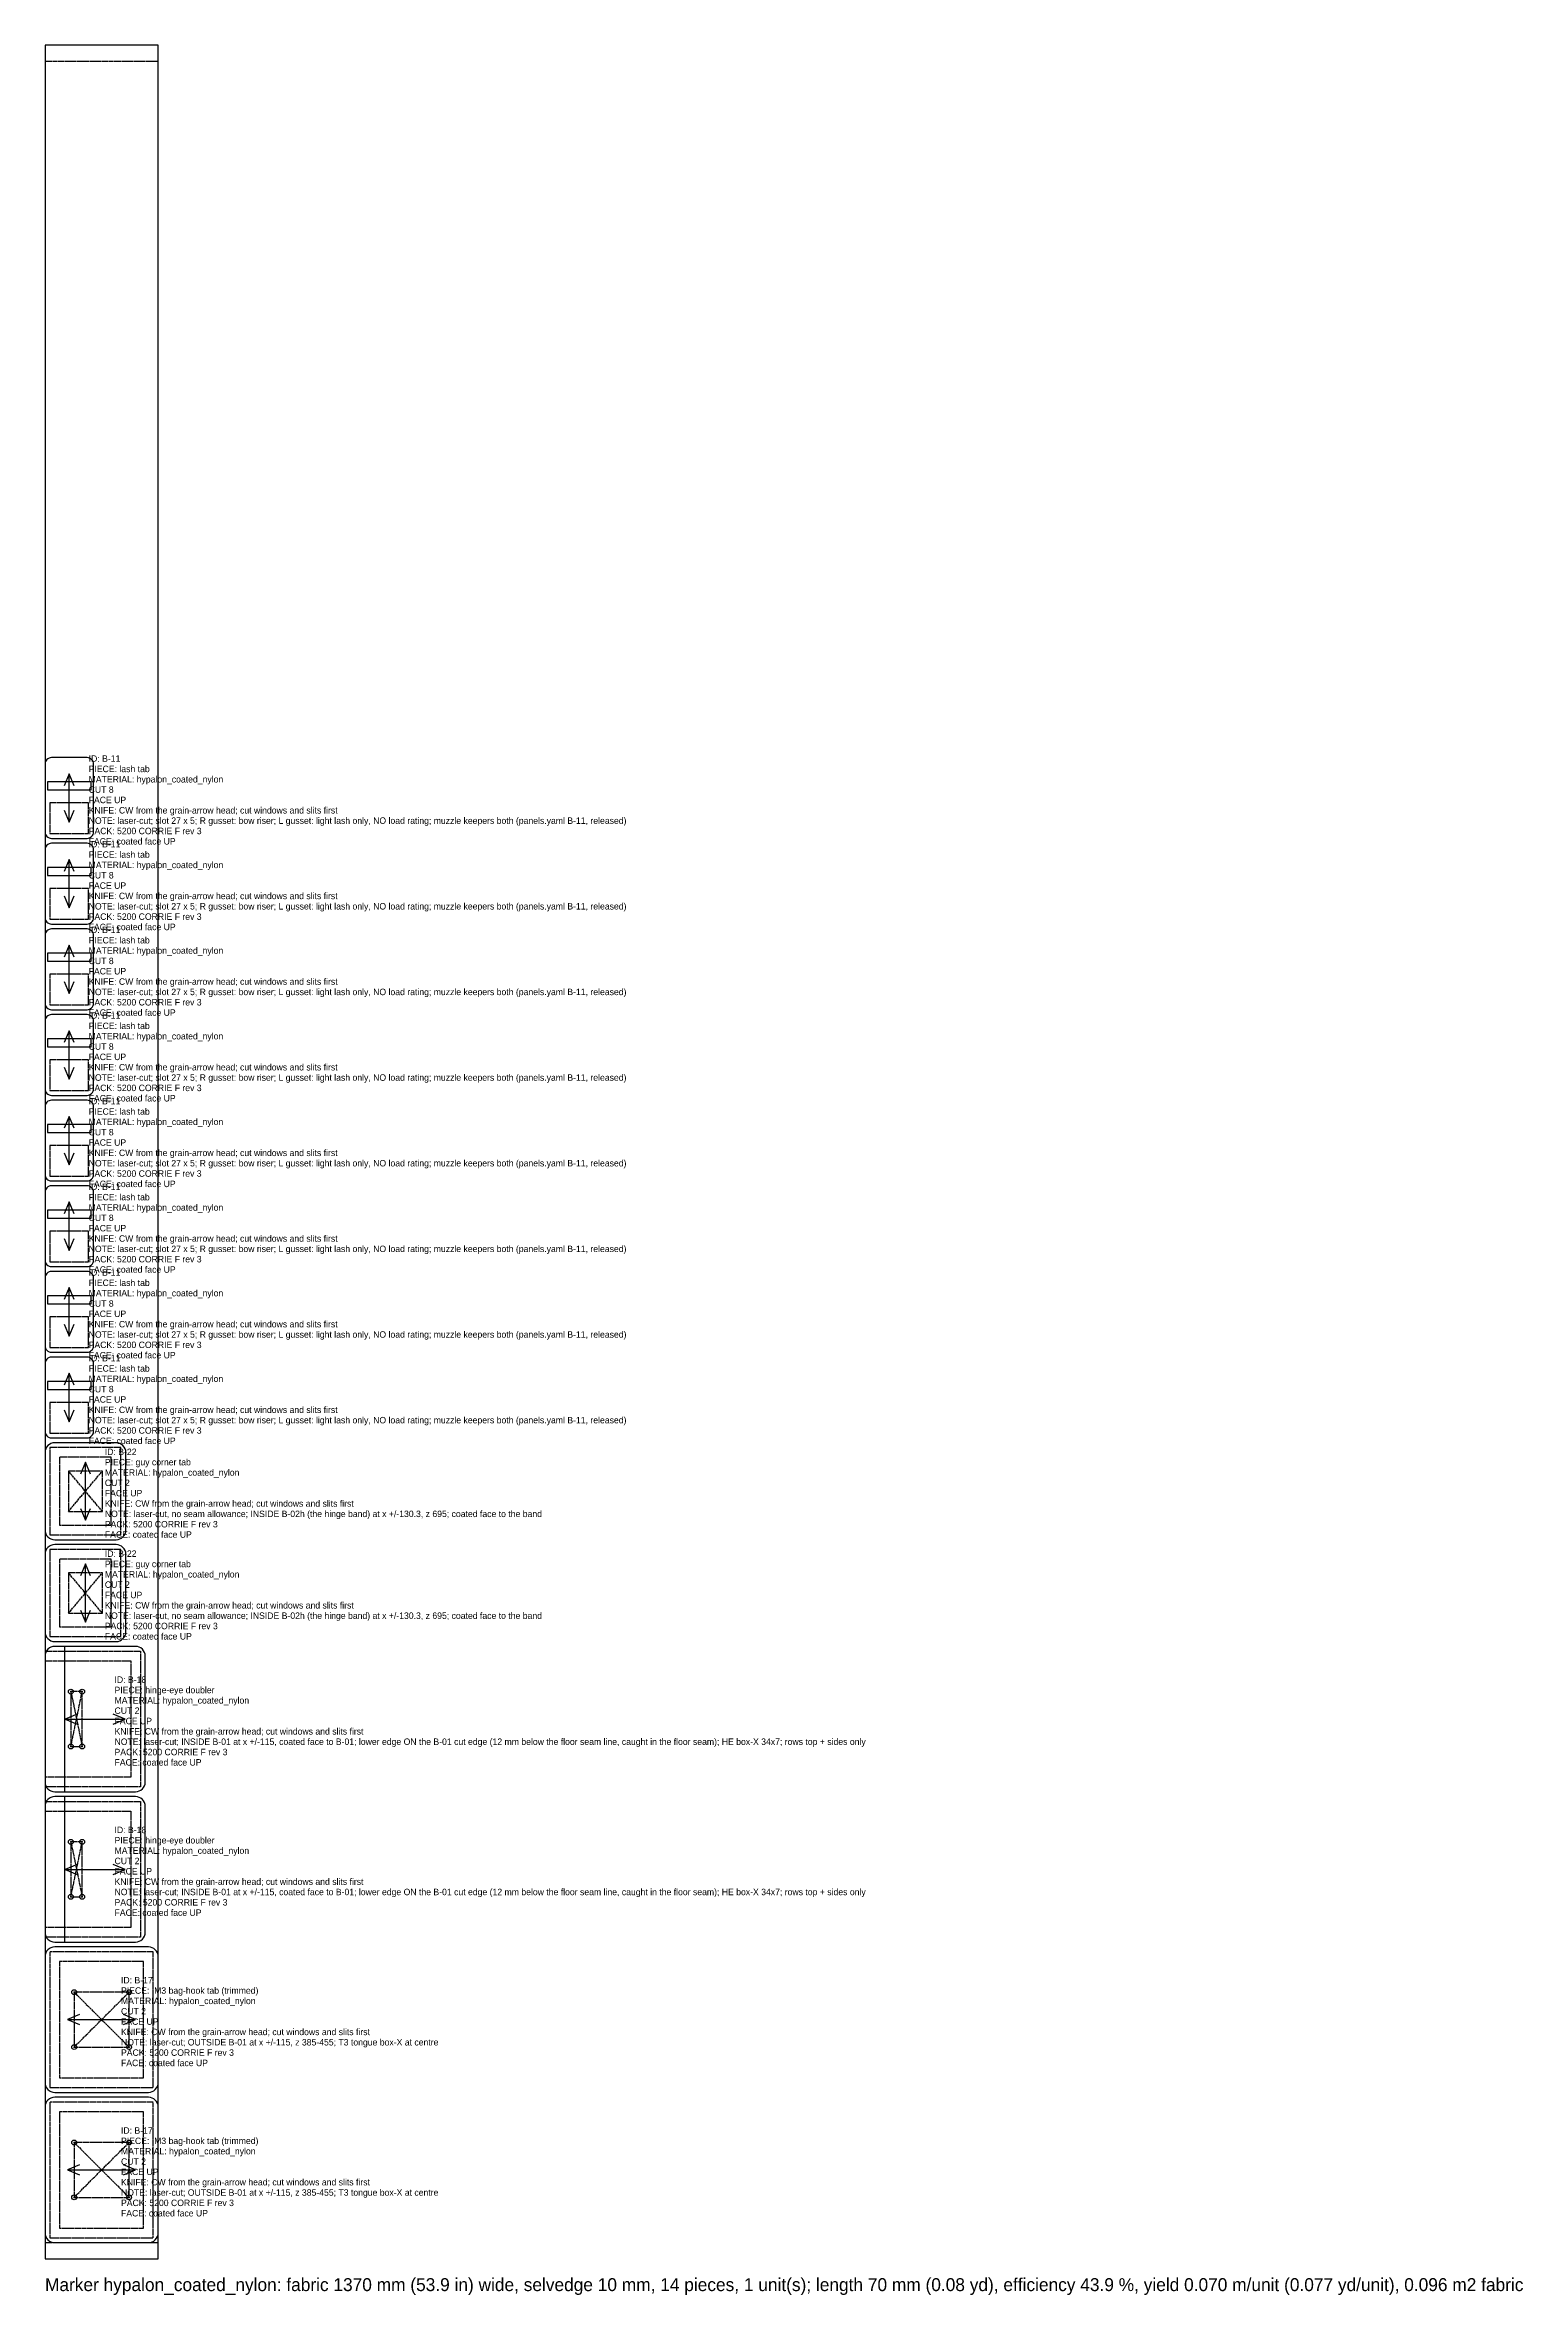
# Model space of a CAD drawing. Header units: millimetres. Extents: x 0 to 914, y -22 to 1370.
import ezdxf

# ---------------------------------------------------------------- set-up
doc = ezdxf.new("R2010")
doc.units = ezdxf.units.MM
doc.linetypes.add('DASHED', pattern=[1.524, 1.27, -0.254])
for name, color, linetype in [('CUT', 7, 'Continuous'), ('DRILL', 4, 'Continuous'), ('GRAIN', 5, 'Continuous'), ('INTERNAL', 6, 'Continuous'), ('SEW', 3, 'Continuous'), ('TEXT', 2, 'Continuous')]:
    doc.layers.add(name, color=color, linetype=linetype)

msp = doc.modelspace()

# ---------------------------------------------------------------- linework, layer by layer
at = {"layer": 'CUT'}
for points in [[(1.2, 880.2), (1.8, 879.7), (2.5, 879.3), (3.2, 879.1), (4, 879), (26, 879), (26.8, 879.1), (27.5, 879.3), (28.2, 879.7), (28.8, 880.2), (29.3, 880.8), (29.7, 881.5), (29.9, 882.2), (30, 883), (30, 925), (29.9, 925.8), (29.7, 926.5), (29.3, 927.2), (28.8, 927.8), (28.2, 928.3), (27.5, 928.7), (26.8, 928.9), (26, 929), (4, 929), (3.2, 928.9), (2.5, 928.7), (1.8, 928.3), (1.2, 927.8), (0.7, 927.2), (0.3, 926.5), (0.1, 925.8), (0, 925), (0, 883), (0.1, 882.2), (0.3, 881.5), (0.7, 880.8)], [(1.2, 827.2), (1.8, 826.7), (2.5, 826.3), (3.2, 826.1), (4, 826), (26, 826), (26.8, 826.1), (27.5, 826.3), (28.2, 826.7), (28.8, 827.2), (29.3, 827.8), (29.7, 828.5), (29.9, 829.2), (30, 830), (30, 872), (29.9, 872.8), (29.7, 873.5), (29.3, 874.2), (28.8, 874.8), (28.2, 875.3), (27.5, 875.7), (26.8, 875.9), (26, 876), (4, 876), (3.2, 875.9), (2.5, 875.7), (1.8, 875.3), (1.2, 874.8), (0.7, 874.2), (0.3, 873.5), (0.1, 872.8), (0, 872), (0, 830), (0.1, 829.2), (0.3, 828.5), (0.7, 827.8)], [(1.2, 774.2), (1.8, 773.7), (2.5, 773.3), (3.2, 773.1), (4, 773), (26, 773), (26.8, 773.1), (27.5, 773.3), (28.2, 773.7), (28.8, 774.2), (29.3, 774.8), (29.7, 775.5), (29.9, 776.2), (30, 777), (30, 819), (29.9, 819.8), (29.7, 820.5), (29.3, 821.2), (28.8, 821.8), (28.2, 822.3), (27.5, 822.7), (26.8, 822.9), (26, 823), (4, 823), (3.2, 822.9), (2.5, 822.7), (1.8, 822.3), (1.2, 821.8), (0.7, 821.2), (0.3, 820.5), (0.1, 819.8), (0, 819), (0, 777), (0.1, 776.2), (0.3, 775.5), (0.7, 774.8)], [(1.2, 721.2), (1.8, 720.7), (2.5, 720.3), (3.2, 720.1), (4, 720), (26, 720), (26.8, 720.1), (27.5, 720.3), (28.2, 720.7), (28.8, 721.2), (29.3, 721.8), (29.7, 722.5), (29.9, 723.2), (30, 724), (30, 766), (29.9, 766.8), (29.7, 767.5), (29.3, 768.2), (28.8, 768.8), (28.2, 769.3), (27.5, 769.7), (26.8, 769.9), (26, 770), (4, 770), (3.2, 769.9), (2.5, 769.7), (1.8, 769.3), (1.2, 768.8), (0.7, 768.2), (0.3, 767.5), (0.1, 766.8), (0, 766), (0, 724), (0.1, 723.2), (0.3, 722.5), (0.7, 721.8)], [(1.2, 668.2), (1.8, 667.7), (2.5, 667.3), (3.2, 667.1), (4, 667), (26, 667), (26.8, 667.1), (27.5, 667.3), (28.2, 667.7), (28.8, 668.2), (29.3, 668.8), (29.7, 669.5), (29.9, 670.2), (30, 671), (30, 713), (29.9, 713.8), (29.7, 714.5), (29.3, 715.2), (28.8, 715.8), (28.2, 716.3), (27.5, 716.7), (26.8, 716.9), (26, 717), (4, 717), (3.2, 716.9), (2.5, 716.7), (1.8, 716.3), (1.2, 715.8), (0.7, 715.2), (0.3, 714.5), (0.1, 713.8), (0, 713), (0, 671), (0.1, 670.2), (0.3, 669.5), (0.7, 668.8)], [(1.2, 615.2), (1.8, 614.7), (2.5, 614.3), (3.2, 614.1), (4, 614), (26, 614), (26.8, 614.1), (27.5, 614.3), (28.2, 614.7), (28.8, 615.2), (29.3, 615.8), (29.7, 616.5), (29.9, 617.2), (30, 618), (30, 660), (29.9, 660.8), (29.7, 661.5), (29.3, 662.2), (28.8, 662.8), (28.2, 663.3), (27.5, 663.7), (26.8, 663.9), (26, 664), (4, 664), (3.2, 663.9), (2.5, 663.7), (1.8, 663.3), (1.2, 662.8), (0.7, 662.2), (0.3, 661.5), (0.1, 660.8), (0, 660), (0, 618), (0.1, 617.2), (0.3, 616.5), (0.7, 615.8)], [(1.2, 562.2), (1.8, 561.7), (2.5, 561.3), (3.2, 561.1), (4, 561), (26, 561), (26.8, 561.1), (27.5, 561.3), (28.2, 561.7), (28.8, 562.2), (29.3, 562.8), (29.7, 563.5), (29.9, 564.2), (30, 565), (30, 607), (29.9, 607.8), (29.7, 608.5), (29.3, 609.2), (28.8, 609.8), (28.2, 610.3), (27.5, 610.7), (26.8, 610.9), (26, 611), (4, 611), (3.2, 610.9), (2.5, 610.7), (1.8, 610.3), (1.2, 609.8), (0.7, 609.2), (0.3, 608.5), (0.1, 607.8), (0, 607), (0, 565), (0.1, 564.2), (0.3, 563.5), (0.7, 562.8)], [(1.2, 509.2), (1.8, 508.7), (2.5, 508.3), (3.2, 508.1), (4, 508), (26, 508), (26.8, 508.1), (27.5, 508.3), (28.2, 508.7), (28.8, 509.2), (29.3, 509.8), (29.7, 510.5), (29.9, 511.2), (30, 512), (30, 554), (29.9, 554.8), (29.7, 555.5), (29.3, 556.2), (28.8, 556.8), (28.2, 557.3), (27.5, 557.7), (26.8, 557.9), (26, 558), (4, 558), (3.2, 557.9), (2.5, 557.7), (1.8, 557.3), (1.2, 556.8), (0.7, 556.2), (0.3, 555.5), (0.1, 554.8), (0, 554), (0, 512), (0.1, 511.2), (0.3, 510.5), (0.7, 509.8)], [(1.8, 446.8), (2.7, 446), (3.7, 445.5), (4.8, 445.1), (6, 445), (44, 445), (45.2, 445.1), (46.3, 445.5), (47.3, 446), (48.2, 446.8), (49, 447.7), (49.5, 448.7), (49.9, 449.8), (50, 451), (50, 499), (49.9, 500.2), (49.5, 501.3), (49, 502.3), (48.2, 503.2), (47.3, 504), (46.3, 504.5), (45.2, 504.9), (44, 505), (6, 505), (4.8, 504.9), (3.7, 504.5), (2.7, 504), (1.8, 503.2), (1, 502.3), (0.5, 501.3), (0.1, 500.2), (0, 499), (0, 451), (0.1, 449.8), (0.5, 448.7), (1, 447.7)], [(1.8, 383.8), (2.7, 383), (3.7, 382.5), (4.8, 382.1), (6, 382), (44, 382), (45.2, 382.1), (46.3, 382.5), (47.3, 383), (48.2, 383.8), (49, 384.7), (49.5, 385.7), (49.9, 386.8), (50, 388), (50, 436), (49.9, 437.2), (49.5, 438.3), (49, 439.3), (48.2, 440.2), (47.3, 441), (46.3, 441.5), (45.2, 441.9), (44, 442), (6, 442), (4.8, 441.9), (3.7, 441.5), (2.7, 441), (1.8, 440.2), (1, 439.3), (0.5, 438.3), (0.1, 437.2), (0, 436), (0, 388), (0.1, 386.8), (0.5, 385.7), (1, 384.7)], [(1.8, 377.2), (1, 376.3), (0.5, 375.3), (0.1, 374.2), (0, 373), (0, 295), (0.1, 293.8), (0.5, 292.7), (1, 291.7), (1.8, 290.8), (2.7, 290), (3.7, 289.5), (4.8, 289.1), (6, 289), (56, 289), (57.2, 289.1), (58.3, 289.5), (59.3, 290), (60.2, 290.8), (61, 291.7), (61.5, 292.7), (61.9, 293.8), (62, 295), (62, 373), (61.9, 374.2), (61.5, 375.3), (61, 376.3), (60.2, 377.2), (59.3, 378), (58.3, 378.5), (57.2, 378.9), (56, 379), (6, 379), (4.8, 378.9), (3.7, 378.5), (2.7, 378)], [(1.8, 284.2), (1, 283.3), (0.5, 282.3), (0.1, 281.2), (0, 280), (0, 202), (0.1, 200.8), (0.5, 199.7), (1, 198.7), (1.8, 197.8), (2.7, 197), (3.7, 196.5), (4.8, 196.1), (6, 196), (56, 196), (57.2, 196.1), (58.3, 196.5), (59.3, 197), (60.2, 197.8), (61, 198.7), (61.5, 199.7), (61.9, 200.8), (62, 202), (62, 280), (61.9, 281.2), (61.5, 282.3), (61, 283.3), (60.2, 284.2), (59.3, 285), (58.3, 285.5), (57.2, 285.9), (56, 286), (6, 286), (4.8, 285.9), (3.7, 285.5), (2.7, 285)], [(1.8, 191.2), (1, 190.3), (0.5, 189.3), (0.1, 188.2), (0, 187), (0, 109), (0.1, 107.8), (0.5, 106.7), (1, 105.7), (1.8, 104.8), (2.7, 104), (3.7, 103.5), (4.8, 103.1), (6, 103), (64, 103), (65.2, 103.1), (66.3, 103.5), (67.3, 104), (68.2, 104.8), (69, 105.7), (69.5, 106.7), (69.9, 107.8), (70, 109), (70, 187), (69.9, 188.2), (69.5, 189.3), (69, 190.3), (68.2, 191.2), (67.3, 192), (66.3, 192.5), (65.2, 192.9), (64, 193), (6, 193), (4.8, 192.9), (3.7, 192.5), (2.7, 192)], [(1.8, 98.2), (1, 97.3), (0.5, 96.3), (0.1, 95.2), (0, 94), (0, 16), (0.1, 14.8), (0.5, 13.7), (1, 12.7), (1.8, 11.8), (2.7, 11), (3.7, 10.5), (4.8, 10.1), (6, 10), (64, 10), (65.2, 10.1), (66.3, 10.5), (67.3, 11), (68.2, 11.8), (69, 12.7), (69.5, 13.7), (69.9, 14.8), (70, 16), (70, 94), (69.9, 95.2), (69.5, 96.3), (69, 97.3), (68.2, 98.2), (67.3, 99), (66.3, 99.5), (65.2, 99.9), (64, 100), (6, 100), (4.8, 99.9), (3.7, 99.5), (2.7, 99)]]:
    msp.add_lwpolyline(points, close=True, dxfattribs=at)
at = {"layer": 'CUT', "linetype": 'CONTINUOUS'}
for points in [[(1.5, 909), (28.5, 909), (28.5, 914), (1.5, 914)], [(1.5, 856), (28.5, 856), (28.5, 861), (1.5, 861)], [(1.5, 803), (28.5, 803), (28.5, 808), (1.5, 808)], [(1.5, 750), (28.5, 750), (28.5, 755), (1.5, 755)], [(1.5, 697), (28.5, 697), (28.5, 702), (1.5, 702)], [(1.5, 644), (28.5, 644), (28.5, 649), (1.5, 649)], [(1.5, 591), (28.5, 591), (28.5, 596), (1.5, 596)], [(1.5, 538), (28.5, 538), (28.5, 543), (1.5, 543)]]:
    msp.add_lwpolyline(points, close=True, dxfattribs=at)
at = {"layer": 'DRILL'}
for centre in [(16, 351), (23, 351), (16, 317), (23, 317), (16, 258), (23, 258), (16, 224), (23, 224), (18, 165), (52, 165), (18, 131), (52, 131), (18, 72), (52, 72), (18, 38), (52, 38)]:
    msp.add_circle(centre, 1.5, dxfattribs=at)
for p in [(16, 351), (23, 351), (16, 317), (23, 317), (16, 258), (23, 258), (16, 224), (23, 224), (18, 165), (52, 165), (18, 131), (52, 131), (18, 72), (52, 72), (18, 38), (52, 38)]:
    msp.add_point(p, dxfattribs=at)
at = {"layer": 'GRAIN'}
for points in [[(18.1, 911.6), (15, 919), (11.9, 911.6)], [(15, 889), (15, 919)], [(11.9, 896.4), (15, 889), (18.1, 896.4)], [(18.1, 858.6), (15, 866), (11.9, 858.6)], [(15, 836), (15, 866)], [(11.9, 843.4), (15, 836), (18.1, 843.4)], [(18.1, 805.6), (15, 813), (11.9, 805.6)], [(15, 783), (15, 813)], [(11.9, 790.4), (15, 783), (18.1, 790.4)], [(18.1, 752.6), (15, 760), (11.9, 752.6)], [(15, 730), (15, 760)], [(11.9, 737.4), (15, 730), (18.1, 737.4)], [(18.1, 699.6), (15, 707), (11.9, 699.6)], [(15, 677), (15, 707)], [(11.9, 684.4), (15, 677), (18.1, 684.4)], [(18.1, 646.6), (15, 654), (11.9, 646.6)], [(15, 624), (15, 654)], [(11.9, 631.4), (15, 624), (18.1, 631.4)], [(18.1, 593.6), (15, 601), (11.9, 593.6)], [(15, 571), (15, 601)], [(11.9, 578.4), (15, 571), (18.1, 578.4)], [(18.1, 540.6), (15, 548), (11.9, 540.6)], [(15, 518), (15, 548)], [(11.9, 525.4), (15, 518), (18.1, 525.4)], [(28.1, 485.6), (25, 493), (21.9, 485.6)], [(25, 457), (25, 493)], [(21.9, 464.4), (25, 457), (28.1, 464.4)], [(28.1, 422.6), (25, 430), (21.9, 422.6)], [(25, 394), (25, 430)], [(21.9, 401.4), (25, 394), (28.1, 401.4)], [(19.8, 337.1), (12.4, 334), (19.8, 330.9)], [(42.2, 330.9), (49.6, 334), (42.2, 337.1)], [(12.4, 334), (49.6, 334)], [(19.8, 244.1), (12.4, 241), (19.8, 237.9)], [(12.4, 241), (49.6, 241)], [(42.2, 237.9), (49.6, 241), (42.2, 244.1)], [(21.4, 151.1), (14, 148), (21.4, 144.9)], [(14, 148), (56, 148)], [(48.6, 144.9), (56, 148), (48.6, 151.1)], [(21.4, 58.1), (14, 55), (21.4, 51.9)], [(48.6, 51.9), (56, 55), (48.6, 58.1)], [(14, 55), (56, 55)]]:
    msp.add_lwpolyline(points, dxfattribs=at)
at = {"layer": 'INTERNAL', "linetype": 'CONTINUOUS'}
for points in [[(12, 379), (12, 289)], [(12, 286), (12, 196)]]:
    msp.add_lwpolyline(points, dxfattribs=at)
at = {"layer": 'SEW', "linetype": 'DASHED'}
for points in [[(1.2, 880.2), (1.8, 879.7), (2.5, 879.3), (3.2, 879.1), (4, 879), (26, 879), (26.8, 879.1), (27.5, 879.3), (28.2, 879.7), (28.8, 880.2), (29.3, 880.8), (29.7, 881.5), (29.9, 882.2), (30, 883), (30, 925), (29.9, 925.8), (29.7, 926.5), (29.3, 927.2), (28.8, 927.8), (28.2, 928.3), (27.5, 928.7), (26.8, 928.9), (26, 929), (4, 929), (3.2, 928.9), (2.5, 928.7), (1.8, 928.3), (1.2, 927.8), (0.7, 927.2), (0.3, 926.5), (0.1, 925.8), (0, 925), (0, 883), (0.1, 882.2), (0.3, 881.5), (0.7, 880.8)], [(3, 882), (27, 882), (27, 901), (3, 901)], [(1.2, 827.2), (1.8, 826.7), (2.5, 826.3), (3.2, 826.1), (4, 826), (26, 826), (26.8, 826.1), (27.5, 826.3), (28.2, 826.7), (28.8, 827.2), (29.3, 827.8), (29.7, 828.5), (29.9, 829.2), (30, 830), (30, 872), (29.9, 872.8), (29.7, 873.5), (29.3, 874.2), (28.8, 874.8), (28.2, 875.3), (27.5, 875.7), (26.8, 875.9), (26, 876), (4, 876), (3.2, 875.9), (2.5, 875.7), (1.8, 875.3), (1.2, 874.8), (0.7, 874.2), (0.3, 873.5), (0.1, 872.8), (0, 872), (0, 830), (0.1, 829.2), (0.3, 828.5), (0.7, 827.8)], [(3, 829), (27, 829), (27, 848), (3, 848)], [(1.2, 774.2), (1.8, 773.7), (2.5, 773.3), (3.2, 773.1), (4, 773), (26, 773), (26.8, 773.1), (27.5, 773.3), (28.2, 773.7), (28.8, 774.2), (29.3, 774.8), (29.7, 775.5), (29.9, 776.2), (30, 777), (30, 819), (29.9, 819.8), (29.7, 820.5), (29.3, 821.2), (28.8, 821.8), (28.2, 822.3), (27.5, 822.7), (26.8, 822.9), (26, 823), (4, 823), (3.2, 822.9), (2.5, 822.7), (1.8, 822.3), (1.2, 821.8), (0.7, 821.2), (0.3, 820.5), (0.1, 819.8), (0, 819), (0, 777), (0.1, 776.2), (0.3, 775.5), (0.7, 774.8)], [(3, 776), (27, 776), (27, 795), (3, 795)], [(1.2, 721.2), (1.8, 720.7), (2.5, 720.3), (3.2, 720.1), (4, 720), (26, 720), (26.8, 720.1), (27.5, 720.3), (28.2, 720.7), (28.8, 721.2), (29.3, 721.8), (29.7, 722.5), (29.9, 723.2), (30, 724), (30, 766), (29.9, 766.8), (29.7, 767.5), (29.3, 768.2), (28.8, 768.8), (28.2, 769.3), (27.5, 769.7), (26.8, 769.9), (26, 770), (4, 770), (3.2, 769.9), (2.5, 769.7), (1.8, 769.3), (1.2, 768.8), (0.7, 768.2), (0.3, 767.5), (0.1, 766.8), (0, 766), (0, 724), (0.1, 723.2), (0.3, 722.5), (0.7, 721.8)], [(3, 723), (27, 723), (27, 742), (3, 742)], [(1.2, 668.2), (1.8, 667.7), (2.5, 667.3), (3.2, 667.1), (4, 667), (26, 667), (26.8, 667.1), (27.5, 667.3), (28.2, 667.7), (28.8, 668.2), (29.3, 668.8), (29.7, 669.5), (29.9, 670.2), (30, 671), (30, 713), (29.9, 713.8), (29.7, 714.5), (29.3, 715.2), (28.8, 715.8), (28.2, 716.3), (27.5, 716.7), (26.8, 716.9), (26, 717), (4, 717), (3.2, 716.9), (2.5, 716.7), (1.8, 716.3), (1.2, 715.8), (0.7, 715.2), (0.3, 714.5), (0.1, 713.8), (0, 713), (0, 671), (0.1, 670.2), (0.3, 669.5), (0.7, 668.8)], [(3, 670), (27, 670), (27, 689), (3, 689)], [(1.2, 615.2), (1.8, 614.7), (2.5, 614.3), (3.2, 614.1), (4, 614), (26, 614), (26.8, 614.1), (27.5, 614.3), (28.2, 614.7), (28.8, 615.2), (29.3, 615.8), (29.7, 616.5), (29.9, 617.2), (30, 618), (30, 660), (29.9, 660.8), (29.7, 661.5), (29.3, 662.2), (28.8, 662.8), (28.2, 663.3), (27.5, 663.7), (26.8, 663.9), (26, 664), (4, 664), (3.2, 663.9), (2.5, 663.7), (1.8, 663.3), (1.2, 662.8), (0.7, 662.2), (0.3, 661.5), (0.1, 660.8), (0, 660), (0, 618), (0.1, 617.2), (0.3, 616.5), (0.7, 615.8)], [(3, 617), (27, 617), (27, 636), (3, 636)], [(1.2, 562.2), (1.8, 561.7), (2.5, 561.3), (3.2, 561.1), (4, 561), (26, 561), (26.8, 561.1), (27.5, 561.3), (28.2, 561.7), (28.8, 562.2), (29.3, 562.8), (29.7, 563.5), (29.9, 564.2), (30, 565), (30, 607), (29.9, 607.8), (29.7, 608.5), (29.3, 609.2), (28.8, 609.8), (28.2, 610.3), (27.5, 610.7), (26.8, 610.9), (26, 611), (4, 611), (3.2, 610.9), (2.5, 610.7), (1.8, 610.3), (1.2, 609.8), (0.7, 609.2), (0.3, 608.5), (0.1, 607.8), (0, 607), (0, 565), (0.1, 564.2), (0.3, 563.5), (0.7, 562.8)], [(3, 564), (27, 564), (27, 583), (3, 583)], [(1.2, 509.2), (1.8, 508.7), (2.5, 508.3), (3.2, 508.1), (4, 508), (26, 508), (26.8, 508.1), (27.5, 508.3), (28.2, 508.7), (28.8, 509.2), (29.3, 509.8), (29.7, 510.5), (29.9, 511.2), (30, 512), (30, 554), (29.9, 554.8), (29.7, 555.5), (29.3, 556.2), (28.8, 556.8), (28.2, 557.3), (27.5, 557.7), (26.8, 557.9), (26, 558), (4, 558), (3.2, 557.9), (2.5, 557.7), (1.8, 557.3), (1.2, 556.8), (0.7, 556.2), (0.3, 555.5), (0.1, 554.8), (0, 554), (0, 512), (0.1, 511.2), (0.3, 510.5), (0.7, 509.8)], [(3, 511), (27, 511), (27, 530), (3, 530)], [(1.8, 446.8), (2.7, 446), (3.7, 445.5), (4.8, 445.1), (6, 445), (44, 445), (45.2, 445.1), (46.3, 445.5), (47.3, 446), (48.2, 446.8), (49, 447.7), (49.5, 448.7), (49.9, 449.8), (50, 451), (50, 499), (49.9, 500.2), (49.5, 501.3), (49, 502.3), (48.2, 503.2), (47.3, 504), (46.3, 504.5), (45.2, 504.9), (44, 505), (6, 505), (4.8, 504.9), (3.7, 504.5), (2.7, 504), (1.8, 503.2), (1, 502.3), (0.5, 501.3), (0.1, 500.2), (0, 499), (0, 451), (0.1, 449.8), (0.5, 448.7), (1, 447.7)], [(3, 448), (47, 448), (47, 502), (3, 502)], [(9, 454), (41, 454), (41, 496), (9, 496)], [(14.5, 462.5), (35.5, 462.5), (35.5, 487.5), (14.5, 487.5)], [(1.8, 383.8), (2.7, 383), (3.7, 382.5), (4.8, 382.1), (6, 382), (44, 382), (45.2, 382.1), (46.3, 382.5), (47.3, 383), (48.2, 383.8), (49, 384.7), (49.5, 385.7), (49.9, 386.8), (50, 388), (50, 436), (49.9, 437.2), (49.5, 438.3), (49, 439.3), (48.2, 440.2), (47.3, 441), (46.3, 441.5), (45.2, 441.9), (44, 442), (6, 442), (4.8, 441.9), (3.7, 441.5), (2.7, 441), (1.8, 440.2), (1, 439.3), (0.5, 438.3), (0.1, 437.2), (0, 436), (0, 388), (0.1, 386.8), (0.5, 385.7), (1, 384.7)], [(3, 385), (47, 385), (47, 439), (3, 439)], [(9, 391), (41, 391), (41, 433), (9, 433)], [(14.5, 399.5), (35.5, 399.5), (35.5, 424.5), (14.5, 424.5)], [(1.8, 377.2), (1, 376.3), (0.5, 375.3), (0.1, 374.2), (0, 373), (0, 295), (0.1, 293.8), (0.5, 292.7), (1, 291.7), (1.8, 290.8), (2.7, 290), (3.7, 289.5), (4.8, 289.1), (6, 289), (56, 289), (57.2, 289.1), (58.3, 289.5), (59.3, 290), (60.2, 290.8), (61, 291.7), (61.5, 292.7), (61.9, 293.8), (62, 295), (62, 373), (61.9, 374.2), (61.5, 375.3), (61, 376.3), (60.2, 377.2), (59.3, 378), (58.3, 378.5), (57.2, 378.9), (56, 379), (6, 379), (4.8, 378.9), (3.7, 378.5), (2.7, 378)], [(16, 351), (16, 317), (23, 317), (23, 351)], [(1.8, 284.2), (1, 283.3), (0.5, 282.3), (0.1, 281.2), (0, 280), (0, 202), (0.1, 200.8), (0.5, 199.7), (1, 198.7), (1.8, 197.8), (2.7, 197), (3.7, 196.5), (4.8, 196.1), (6, 196), (56, 196), (57.2, 196.1), (58.3, 196.5), (59.3, 197), (60.2, 197.8), (61, 198.7), (61.5, 199.7), (61.9, 200.8), (62, 202), (62, 280), (61.9, 281.2), (61.5, 282.3), (61, 283.3), (60.2, 284.2), (59.3, 285), (58.3, 285.5), (57.2, 285.9), (56, 286), (6, 286), (4.8, 285.9), (3.7, 285.5), (2.7, 285)], [(16, 258), (16, 224), (23, 224), (23, 258)], [(1.8, 191.2), (1, 190.3), (0.5, 189.3), (0.1, 188.2), (0, 187), (0, 109), (0.1, 107.8), (0.5, 106.7), (1, 105.7), (1.8, 104.8), (2.7, 104), (3.7, 103.5), (4.8, 103.1), (6, 103), (64, 103), (65.2, 103.1), (66.3, 103.5), (67.3, 104), (68.2, 104.8), (69, 105.7), (69.5, 106.7), (69.9, 107.8), (70, 109), (70, 187), (69.9, 188.2), (69.5, 189.3), (69, 190.3), (68.2, 191.2), (67.3, 192), (66.3, 192.5), (65.2, 192.9), (64, 193), (6, 193), (4.8, 192.9), (3.7, 192.5), (2.7, 192)], [(3, 190), (3, 106), (67, 106), (67, 190)], [(9, 184), (9, 112), (61, 112), (61, 184)], [(18, 165), (18, 131), (52, 131), (52, 165)], [(1.8, 98.2), (1, 97.3), (0.5, 96.3), (0.1, 95.2), (0, 94), (0, 16), (0.1, 14.8), (0.5, 13.7), (1, 12.7), (1.8, 11.8), (2.7, 11), (3.7, 10.5), (4.8, 10.1), (6, 10), (64, 10), (65.2, 10.1), (66.3, 10.5), (67.3, 11), (68.2, 11.8), (69, 12.7), (69.5, 13.7), (69.9, 14.8), (70, 16), (70, 94), (69.9, 95.2), (69.5, 96.3), (69, 97.3), (68.2, 98.2), (67.3, 99), (66.3, 99.5), (65.2, 99.9), (64, 100), (6, 100), (4.8, 99.9), (3.7, 99.5), (2.7, 99)], [(3, 97), (3, 13), (67, 13), (67, 97)], [(9, 91), (9, 19), (61, 19), (61, 91)], [(18, 72), (18, 38), (52, 38), (52, 72)]]:
    msp.add_lwpolyline(points, close=True, dxfattribs=at)
for points in [[(14.5, 462.5), (35.5, 487.5)], [(35.5, 462.5), (14.5, 487.5)], [(14.5, 399.5), (35.5, 424.5)], [(35.5, 399.5), (14.5, 424.5)], [(0, 376), (59, 376), (59, 292), (0, 292)], [(0, 370), (53, 370), (53, 298), (0, 298)], [(16, 351), (23, 317)], [(16, 317), (23, 351)], [(0, 283), (59, 283), (59, 199), (0, 199)], [(0, 277), (53, 277), (53, 205), (0, 205)], [(16, 258), (23, 224)], [(16, 224), (23, 258)], [(18, 165), (52, 131)], [(18, 131), (52, 165)], [(18, 72), (52, 38)], [(18, 38), (52, 72)]]:
    msp.add_lwpolyline(points, dxfattribs=at)
at = {"layer": 'TEXT', "linetype": 'DASHED'}
for p, q in [((0, 1360), (70, 1360)), ((0, 10), (70, 10))]:
    msp.add_line(p, q, dxfattribs=at)
at = {"layer": 'TEXT'}
msp.add_lwpolyline([(0, 0), (70, 0), (70, 1370), (0, 1370)], close=True, dxfattribs=at)

# ---------------------------------------------------------------- texts
for s, height, p in [('PIECE: lash tab', 4, (27, 920)), ('ID: B-11', 4, (27, 926.4)), ('CUT 8', 4, (27, 907.2)), ('MATERIAL: hypalon_coated_nylon', 4, (27, 913.6)), ('FACE UP', 4, (27, 900.8)), ('KNIFE: CW from the grain-arrow head; cut windows and slits first', 4, (27, 894.4)), ('NOTE: laser-cut; slot 27 x 5; R gusset: bow riser; L gusset: light lash only, NO load rating; muzzle keepers both (panels.yaml B-11, released)', 4, (27, 888)), ('PACK: 5200 CORRIE F rev 3', 4, (27, 881.6)), ('FACE: coated face UP', 4, (27, 875.2)), ('ID: B-11', 4, (27, 873.4)), ('PIECE: lash tab', 4, (27, 867)), ('MATERIAL: hypalon_coated_nylon', 4, (27, 860.6)), ('CUT 8', 4, (27, 854.2)), ('FACE UP', 4, (27, 847.8)), ('KNIFE: CW from the grain-arrow head; cut windows and slits first', 4, (27, 841.4)), ('NOTE: laser-cut; slot 27 x 5; R gusset: bow riser; L gusset: light lash only, NO load rating; muzzle keepers both (panels.yaml B-11, released)', 4, (27, 835)), ('PACK: 5200 CORRIE F rev 3', 4, (27, 828.6)), ('FACE: coated face UP', 4, (27, 822.2)), ('ID: B-11', 4, (27, 820.4)), ('PIECE: lash tab', 4, (27, 814)), ('MATERIAL: hypalon_coated_nylon', 4, (27, 807.6)), ('CUT 8', 4, (27, 801.2)), ('FACE UP', 4, (27, 794.8)), ('KNIFE: CW from the grain-arrow head; cut windows and slits first', 4, (27, 788.4)), ('NOTE: laser-cut; slot 27 x 5; R gusset: bow riser; L gusset: light lash only, NO load rating; muzzle keepers both (panels.yaml B-11, released)', 4, (27, 782)), ('PACK: 5200 CORRIE F rev 3', 4, (27, 775.6)), ('FACE: coated face UP', 4, (27, 769.2)), ('ID: B-11', 4, (27, 767.4)), ('CUT 8', 4, (27, 748.2)), ('PIECE: lash tab', 4, (27, 761)), ('MATERIAL: hypalon_coated_nylon', 4, (27, 754.6)), ('FACE UP', 4, (27, 741.8)), ('KNIFE: CW from the grain-arrow head; cut windows and slits first', 4, (27, 735.4)), ('NOTE: laser-cut; slot 27 x 5; R gusset: bow riser; L gusset: light lash only, NO load rating; muzzle keepers both (panels.yaml B-11, released)', 4, (27, 729)), ('PACK: 5200 CORRIE F rev 3', 4, (27, 722.6)), ('FACE: coated face UP', 4, (27, 716.2)), ('PIECE: lash tab', 4, (27, 708)), ('ID: B-11', 4, (27, 714.4)), ('CUT 8', 4, (27, 695.2)), ('MATERIAL: hypalon_coated_nylon', 4, (27, 701.6)), ('FACE UP', 4, (27, 688.8)), ('KNIFE: CW from the grain-arrow head; cut windows and slits first', 4, (27, 682.4)), ('NOTE: laser-cut; slot 27 x 5; R gusset: bow riser; L gusset: light lash only, NO load rating; muzzle keepers both (panels.yaml B-11, released)', 4, (27, 676)), ('PACK: 5200 CORRIE F rev 3', 4, (27, 669.6)), ('FACE: coated face UP', 4, (27, 663.2)), ('PIECE: lash tab', 4, (27, 655)), ('ID: B-11', 4, (27, 661.4)), ('CUT 8', 4, (27, 642.2)), ('MATERIAL: hypalon_coated_nylon', 4, (27, 648.6)), ('FACE UP', 4, (27, 635.8)), ('KNIFE: CW from the grain-arrow head; cut windows and slits first', 4, (27, 629.4)), ('NOTE: laser-cut; slot 27 x 5; R gusset: bow riser; L gusset: light lash only, NO load rating; muzzle keepers both (panels.yaml B-11, released)', 4, (27, 623)), ('PACK: 5200 CORRIE F rev 3', 4, (27, 616.6)), ('FACE: coated face UP', 4, (27, 610.2)), ('PIECE: lash tab', 4, (27, 602)), ('MATERIAL: hypalon_coated_nylon', 4, (27, 595.6)), ('ID: B-11', 4, (27, 608.4)), ('CUT 8', 4, (27, 589.2)), ('FACE UP', 4, (27, 582.8)), ('KNIFE: CW from the grain-arrow head; cut windows and slits first', 4, (27, 576.4)), ('NOTE: laser-cut; slot 27 x 5; R gusset: bow riser; L gusset: light lash only, NO load rating; muzzle keepers both (panels.yaml B-11, released)', 4, (27, 570)), ('PACK: 5200 CORRIE F rev 3', 4, (27, 563.6)), ('FACE: coated face UP', 4, (27, 557.2)), ('ID: B-11', 4, (27, 555.4)), ('PIECE: lash tab', 4, (27, 549)), ('MATERIAL: hypalon_coated_nylon', 4, (27, 542.6)), ('CUT 8', 4, (27, 536.2)), ('FACE UP', 4, (27, 529.8)), ('KNIFE: CW from the grain-arrow head; cut windows and slits first', 4, (27, 523.4)), ('NOTE: laser-cut; slot 27 x 5; R gusset: bow riser; L gusset: light lash only, NO load rating; muzzle keepers both (panels.yaml B-11, released)', 4, (27, 517)), ('PACK: 5200 CORRIE F rev 3', 4, (27, 510.6)), ('FACE: coated face UP', 4, (27, 504.2)), ('ID: B-22', 4, (37, 497.4)), ('PIECE: guy corner tab', 4, (37, 491)), ('MATERIAL: hypalon_coated_nylon', 4, (37, 484.6)), ('CUT 2', 4, (37, 478.2)), ('FACE UP', 4, (37, 471.8)), ('KNIFE: CW from the grain-arrow head; cut windows and slits first', 4, (37, 465.4)), ('NOTE: laser-cut, no seam allowance; INSIDE B-02h (the hinge band) at x +/-130.3, z 695; coated face to the band', 4, (37, 459)), ('PACK: 5200 CORRIE F rev 3', 4, (37, 452.6)), ('FACE: coated face UP', 4, (37, 446.2)), ('PIECE: guy corner tab', 4, (37, 428)), ('ID: B-22', 4, (37, 434.4)), ('CUT 2', 4, (37, 415.2)), ('MATERIAL: hypalon_coated_nylon', 4, (37, 421.6)), ('FACE UP', 4, (37, 408.8)), ('KNIFE: CW from the grain-arrow head; cut windows and slits first', 4, (37, 402.4)), ('NOTE: laser-cut, no seam allowance; INSIDE B-02h (the hinge band) at x +/-130.3, z 695; coated face to the band', 4, (37, 396)), ('PACK: 5200 CORRIE F rev 3', 4, (37, 389.6)), ('FACE: coated face UP', 4, (37, 383.2)), ('PIECE: hinge-eye doubler', 4, (43, 350)), ('ID: B-18', 4, (43, 356.4)), ('CUT 2', 4, (43, 337.2)), ('MATERIAL: hypalon_coated_nylon', 4, (43, 343.6)), ('FACE UP', 4, (43, 330.8)), ('KNIFE: CW from the grain-arrow head; cut windows and slits first', 4, (43, 324.4)), ('NOTE: laser-cut; INSIDE B-01 at x +/-115, coated face to B-01; lower edge ON the B-01 cut edge (12 mm below the floor seam line, caught in the floor seam); HE box-X 34x7; rows top + sides only', 4, (43, 318)), ('PACK: 5200 CORRIE F rev 3', 4, (43, 311.6)), ('FACE: coated face UP', 4, (43, 305.2)), ('ID: B-18', 4, (43, 263.4)), ('PIECE: hinge-eye doubler', 4, (43, 257)), ('MATERIAL: hypalon_coated_nylon', 4, (43, 250.6)), ('CUT 2', 4, (43, 244.2)), ('FACE UP', 4, (43, 237.8)), ('KNIFE: CW from the grain-arrow head; cut windows and slits first', 4, (43, 231.4)), ('NOTE: laser-cut; INSIDE B-01 at x +/-115, coated face to B-01; lower edge ON the B-01 cut edge (12 mm below the floor seam line, caught in the floor seam); HE box-X 34x7; rows top + sides only', 4, (43, 225)), ('PACK: 5200 CORRIE F rev 3', 4, (43, 218.6)), ('FACE: coated face UP', 4, (43, 212.2)), ('PIECE: IM3 bag-hook tab (trimmed)', 4, (47, 164)), ('ID: B-17', 4, (47, 170.4)), ('CUT 2', 4, (47, 151.2)), ('MATERIAL: hypalon_coated_nylon', 4, (47, 157.6)), ('FACE UP', 4, (47, 144.8)), ('KNIFE: CW from the grain-arrow head; cut windows and slits first', 4, (47, 138.4)), ('NOTE: laser-cut; OUTSIDE B-01 at x +/-115, z 385-455; T3 tongue box-X at centre', 4, (47, 132)), ('PACK: 5200 CORRIE F rev 3', 4, (47, 125.6)), ('FACE: coated face UP', 4, (47, 119.2)), ('PIECE: IM3 bag-hook tab (trimmed)', 4, (47, 71)), ('ID: B-17', 4, (47, 77.4)), ('CUT 2', 4, (47, 58.2)), ('MATERIAL: hypalon_coated_nylon', 4, (47, 64.6)), ('FACE UP', 4, (47, 51.8)), ('KNIFE: CW from the grain-arrow head; cut windows and slits first', 4, (47, 45.4)), ('NOTE: laser-cut; OUTSIDE B-01 at x +/-115, z 385-455; T3 tongue box-X at centre', 4, (47, 39)), ('PACK: 5200 CORRIE F rev 3', 4, (47, 32.6)), ('FACE: coated face UP', 4, (47, 26.2)), ('Marker hypalon_coated_nylon: fabric 1370 mm (53.9 in) wide, selvedge 10 mm, 14 pieces, 1 unit(s); length 70 mm (0.08 yd), efficiency 43.9 %, yield 0.070 m/unit (0.077 yd/unit), 0.096 m2 fabric', 8, (0, -20))]:
    msp.add_text(s, height=height, dxfattribs=at).set_placement(p)

doc.saveas('drawing.dxf')
